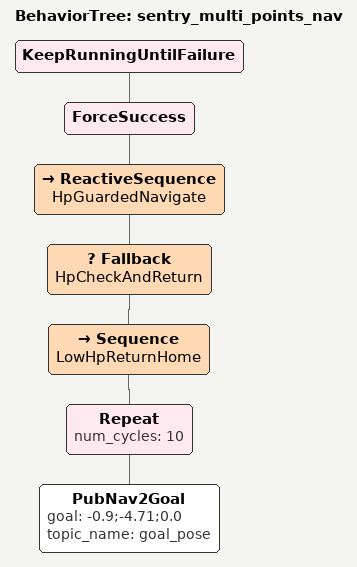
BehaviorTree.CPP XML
<?xml version="1.0" encoding="UTF-8"?>
<root BTCPP_format="4" main_tree_to_execute="sentry_multi_points_nav">
  <BehaviorTree ID="sentry_multi_points_nav">
    <KeepRunningUntilFailure>
      <ForceSuccess>
        <ReactiveSequence name="HpGuardedNavigate">

          <Fallback name="HpCheckAndReturn">
                        hp_min="300"
                        key_port="{@referee_robotStatus}"/>

            <Sequence name="LowHpReturnHome">
              <!-- last_goal先确定一个值，后期再改 -->
              <Repeat num_cycles="10">
                <PubNav2Goal goal="-0.9;-4.71;0.0"
                            topic_name="goal_pose"/>
              </Repeat>
            </Sequence>
          </Fallback>

          <!-- 这里可以之后慢慢往里面加“多点巡逻”的逻辑，现在先让树能跑通 -->

        </ReactiveSequence>
      </ForceSuccess>
    </KeepRunningUntilFailure>
  </BehaviorTree>
</root>
